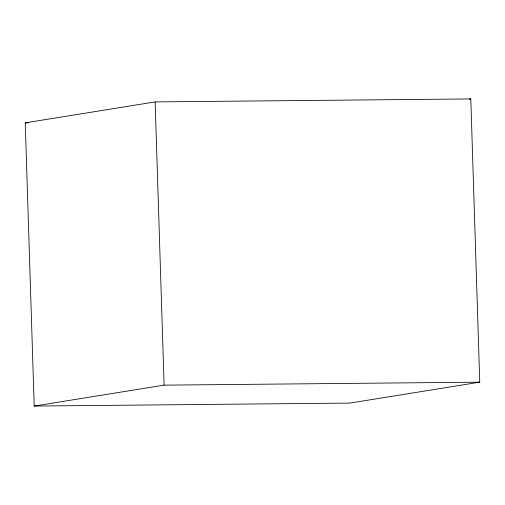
<?xml version="1.0" encoding="UTF-8"?>
<svg xmlns="http://www.w3.org/2000/svg" width="505" height="505" viewBox="0 0 505 505"><rect width="100%" height="100%" fill="white"/><g stroke="black" fill="none" stroke-linecap="round" stroke-linejoin="round"><path stroke-width="0.76" d="M25.25 122.835L155.155 101.915L470.799 98.936L479.75 382.165L349.845 403.085L34.201 406.064L25.25 122.835L28.4 122.803M469.24 99.188L470.799 98.936M34.201 406.064L164.106 385.145L479.75 382.165M155.155 101.915L164.106 385.145"/></g></svg>
